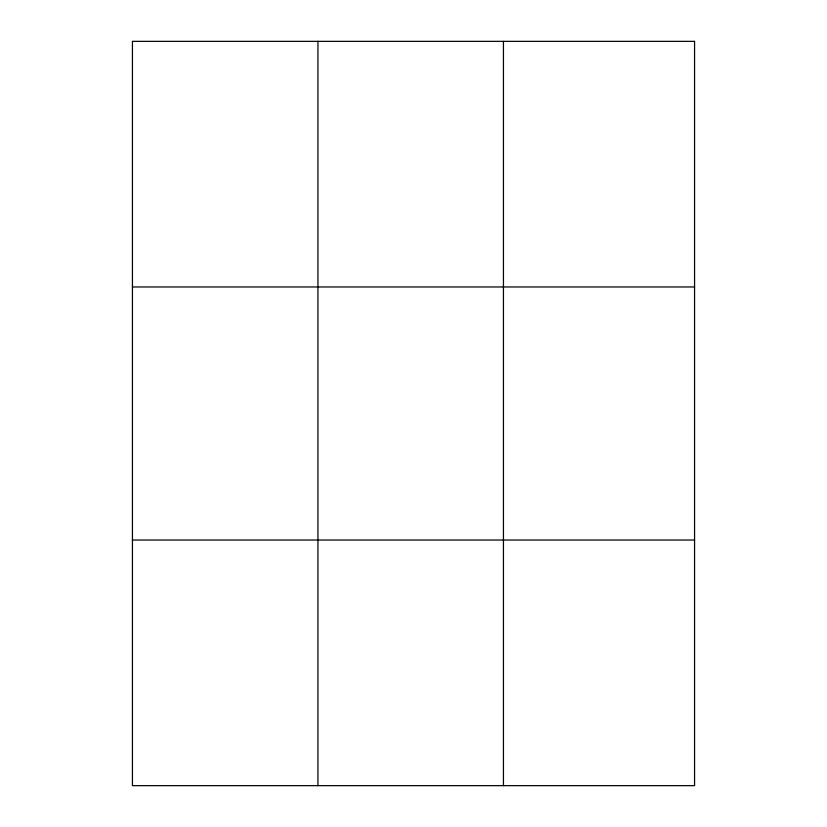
<?xml version="1.0" encoding="UTF-8"?>
<svg xmlns="http://www.w3.org/2000/svg" width="827" height="827" viewBox="0 0 827 827"><rect width="100%" height="100%" fill="white"/><g stroke="black" fill="none" stroke-linecap="round" stroke-linejoin="round"><path stroke-width="1.24" d="M317.94 41.35L317.94 785.65M503.447 41.35L503.447 785.65M132.434 286.969L694.566 286.969M132.434 540.031L694.566 540.031M694.566 41.35L694.566 785.65L132.434 785.65L132.434 41.35L694.566 41.35"/></g></svg>
